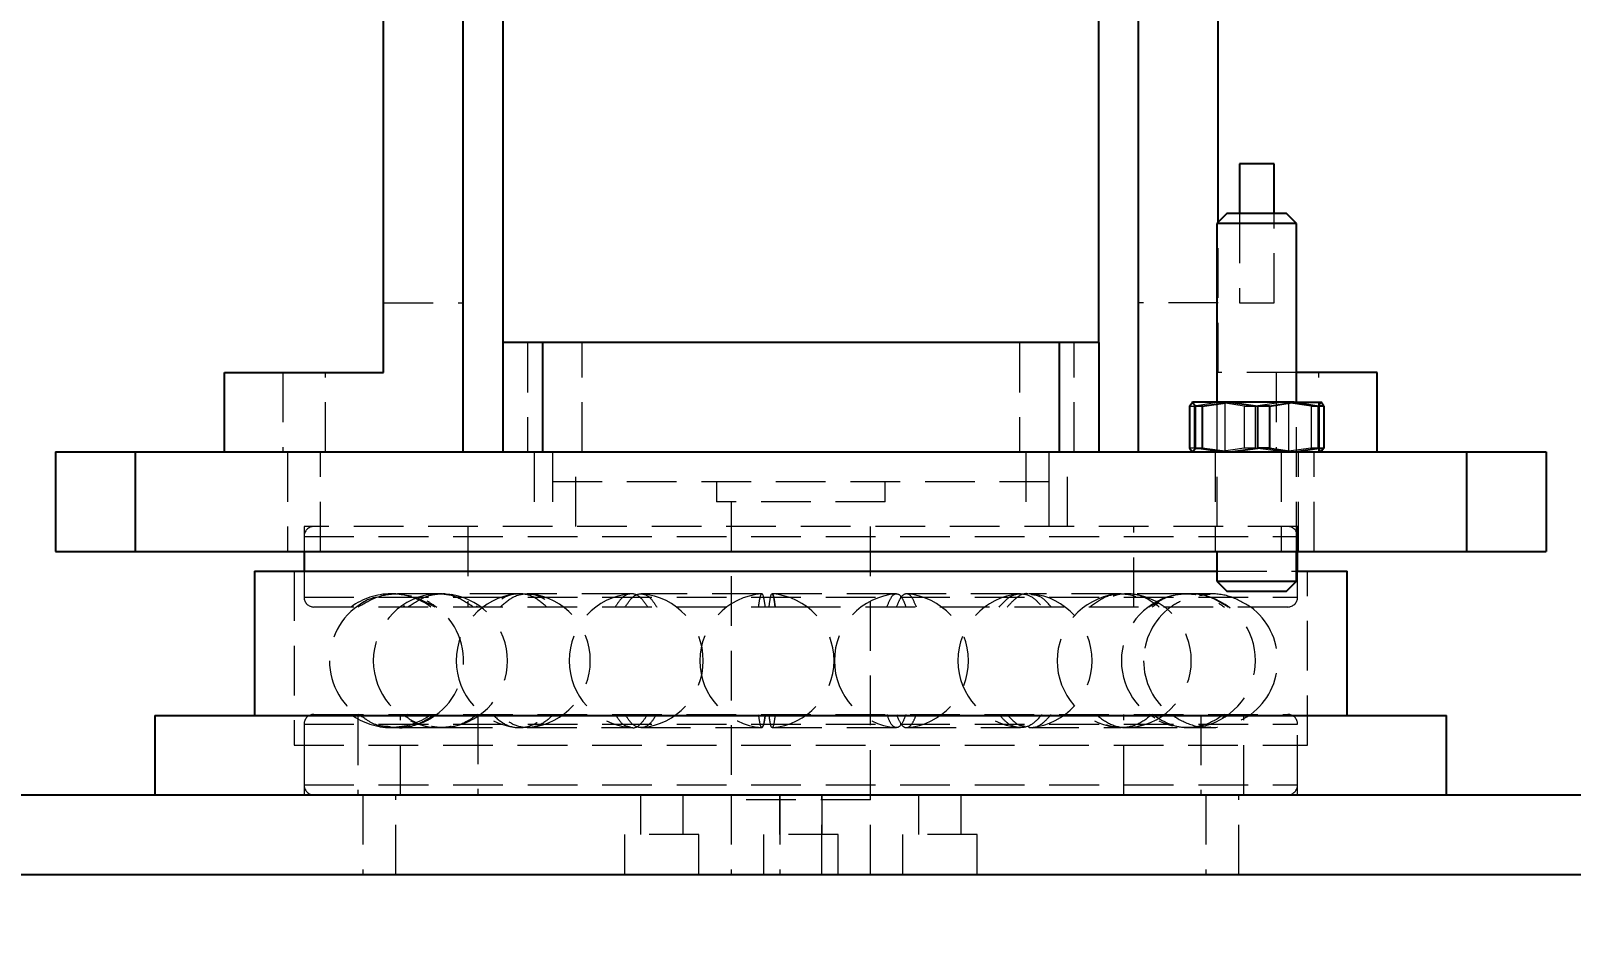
# Model space of a CAD drawing. Header units: millimetres. Extents: x -449 to 2916, y -1257 to 1632.
# Drawn here: x 2167.9 to 2323, y 687.5 to 779.7 of the extents above; entities that cross this region are included whole.
import ezdxf

# ---------------------------------------------------------------- set-up
doc = ezdxf.new("R2010")
doc.units = ezdxf.units.MM
doc.header["$PDSIZE"] = -1
doc.linetypes.add('HIDDEN', pattern=[0.075, 0.05, -0.025])
doc.layers.add('细线层', color=252, linetype='Continuous', lineweight=13)
doc.styles.add('wf', font='')
doc.styles.get('wf').set_extended_font_data('Microsoft YaHei')
doc.dimstyles.new('wf8', dxfattribs={"dimscale": 8, "dimtxt": 4, "dimasz": 3.2, "dimexe": 2, "dimexo": 1, "dimgap": 0.8, "dimtad": 1, "dimdec": 1, "dimdsep": 46, "dimtxsty": 'wf', "dimcen": 0, "dimclrd": 6, "dimclre": 6, "dimadec": 0, "dimazin": 0, "dimtm": 1e-09, "dimtfac": 0.7, "dimtdec": 1, "dimtmove": 0, "dimatfit": 3, "dimfxl": 0, "dimtolj": 1, "dimlwd": 13, "dimlwe": 13, "dimarcsym": 0})

# ---------------------------------------------------------------- blocks, each defined once
blk = doc.blocks.new('*D349')
at = {"color": 6, "lineweight": 13}
for p, q in [((2037.43, 841.12), (2037.43, 623.91)), ((2453.43, 841.12), (2453.43, 623.91)), ((2063.03, 639.91), (2427.83, 639.91))]:
    blk.add_line(p, q, dxfattribs=at)
at = {"color": 6}
for points in [[(2063.03, 644.17), (2063.03, 635.64), (2037.43, 639.91)], [(2427.83, 635.64), (2427.83, 644.17), (2453.43, 639.91)]]:
    blk.add_solid(points, dxfattribs=at)
at = {"layer": 'Defpoints', "color": 0}
for p in [(2037.43, 849.12), (2453.43, 849.12), (2453.43, 639.91)]:
    blk.add_point(p, dxfattribs=at)
at = {"color": 0, "insert": (2245.43, 662.93), "char_height": 32, "attachment_point": 5, "style": 'wf'}
blk.add_mtext('\\A1;416', dxfattribs=at)

msp = doc.modelspace()

# ---------------------------------------------------------------- linework, layer by layer
for p, q in [((2215.434, 804.32), (2215.434, 748.32)), ((2275.434, 748.32), (2275.434, 804.32)), ((2203.434, 745.32), (2203.434, 790.196)), ((2211.434, 737.32), (2211.434, 790.196)), ((2279.434, 737.32), (2279.434, 790.196)), ((2287.434, 760.434), (2287.434, 790.196)), ((2289.57, 766.32), (2289.57, 761.32)), ((2293.07, 766.32), (2289.57, 766.32)), ((2293.07, 761.32), (2293.07, 766.32)), ((2288.32, 761.32), (2287.32, 760.32)), ((2294.32, 761.32), (2288.32, 761.32)), ((2295.32, 760.32), (2294.32, 761.32)), ((2287.32, 760.32), (2287.32, 742.32)), ((2291.707, 760.32), (2287.32, 760.32)), ((2295.32, 760.32), (2291.707, 760.32)), ((2295.32, 742.32), (2295.32, 760.32)), ((2215.434, 748.32), (2215.434, 737.32)), ((2219.434, 748.32), (2215.434, 748.32)), ((2219.434, 748.32), (2219.434, 737.32)), ((2245.434, 748.32), (2219.434, 748.32)), ((2271.434, 748.32), (2245.434, 748.32)), ((2271.434, 748.32), (2271.434, 737.32)), ((2275.434, 748.32), (2271.434, 748.32)), ((2275.434, 748.32), (2275.434, 737.32)), ((2187.434, 737.32), (2187.434, 745.32)), ((2187.434, 745.32), (2203.434, 745.32)), ((2303.434, 745.32), (2295.32, 745.32)), ((2303.434, 737.32), (2303.434, 745.32)), ((2284.553, 741.921), (2284.85, 742.32)), ((2284.553, 741.921), (2284.553, 737.718)), ((2284.82, 742.32), (2284.789, 742.302)), ((2284.85, 742.32), (2285.148, 741.921)), ((2288.63, 742.32), (2284.85, 742.32)), ((2285.832, 741.921), (2285.148, 741.921)), ((2285.148, 737.718), (2285.148, 741.921)), ((2285.832, 741.921), (2288.63, 742.32)), ((2285.832, 741.921), (2285.832, 737.718)), ((2288.63, 742.32), (2291.428, 741.921)), ((2295.1, 742.32), (2288.63, 742.32)), ((2291.428, 737.718), (2291.428, 741.921)), ((2292.599, 741.921), (2291.428, 741.921)), ((2292.599, 741.921), (2295.1, 742.32)), ((2292.599, 741.921), (2292.599, 737.718)), ((2295.1, 742.32), (2297.6, 741.921)), ((2295.1, 742.32), (2297.816, 742.32)), ((2297.6, 737.718), (2297.6, 741.921)), ((2298.087, 741.921), (2297.6, 741.921)), ((2298.087, 741.921), (2297.789, 742.32)), ((2297.851, 742.302), (2297.82, 742.32)), ((2298.087, 741.921), (2298.087, 737.718)), ((2170.434, 737.32), (2170.434, 727.32)), ((2170.434, 737.32), (2178.434, 737.32)), ((2178.434, 737.32), (2178.434, 727.32)), ((2178.434, 737.32), (2312.434, 737.32)), ((2284.553, 737.718), (2284.79, 737.401)), ((2284.789, 737.337), (2284.82, 737.32)), ((2284.85, 737.32), (2285.148, 737.718)), ((2285.148, 737.718), (2285.832, 737.718)), ((2285.832, 737.718), (2288.63, 737.32)), ((2288.63, 737.32), (2291.428, 737.718)), ((2292.599, 737.718), (2291.428, 737.718)), ((2292.599, 737.718), (2295.1, 737.32)), ((2295.1, 737.32), (2297.6, 737.718)), ((2297.6, 737.718), (2298.087, 737.718)), ((2297.82, 737.32), (2297.851, 737.337)), ((2298.087, 737.718), (2297.849, 737.4)), ((2312.434, 737.32), (2312.434, 727.32)), ((2312.434, 737.32), (2320.434, 737.32)), ((2320.434, 737.32), (2320.434, 727.32)), ((2170.434, 727.32), (2178.434, 727.32)), ((2178.434, 727.32), (2312.434, 727.32)), ((2195.434, 727.32), (2195.434, 725.32)), ((2287.32, 727.32), (2287.32, 724.32)), ((2295.32, 724.32), (2295.32, 727.32)), ((2295.434, 725.32), (2295.434, 727.32)), ((2312.434, 727.32), (2320.434, 727.32)), ((2190.434, 725.32), (2190.434, 710.82)), ((2190.434, 725.32), (2287.32, 725.32)), ((2287.32, 724.32), (2288.32, 723.32)), ((2287.32, 724.32), (2291.707, 724.32)), ((2291.707, 724.32), (2295.32, 724.32)), ((2294.32, 723.32), (2295.32, 724.32)), ((2295.32, 725.32), (2300.434, 725.32)), ((2300.434, 710.82), (2300.434, 725.32)), ((2288.32, 723.32), (2291.61, 723.32)), ((2291.61, 723.32), (2294.32, 723.32)), ((2180.434, 710.82), (2180.434, 702.82)), ((2180.434, 710.82), (2310.434, 710.82)), ((2310.434, 702.82), (2310.434, 710.82)), ((2150.434, 702.82), (2340.434, 702.82)), ((2150.434, 694.82), (2340.434, 694.82))]:
    msp.add_line(p, q)
at = {"layer": '细线层', "color": 252, "linetype": 'HIDDEN', "lineweight": 0, "ltscale": 100}
for p, q in [((2289.57, 761.32), (2289.57, 752.32)), ((2293.07, 752.32), (2293.07, 761.32)), ((2287.434, 745.32), (2287.434, 760.434)), ((2203.434, 752.32), (2211.434, 752.32)), ((2287.434, 752.32), (2279.434, 752.32)), ((2289.57, 752.32), (2293.07, 752.32)), ((2217.935, 748.32), (2217.935, 737.32)), ((2223.435, 737.32), (2223.435, 748.32)), ((2267.432, 748.32), (2267.432, 737.32)), ((2272.932, 737.32), (2272.932, 748.32)), ((2193.284, 745.32), (2193.284, 737.32)), ((2197.584, 737.32), (2197.584, 745.32)), ((2295.32, 745.32), (2287.434, 745.32)), ((2293.284, 745.32), (2293.284, 737.32)), ((2297.584, 737.32), (2297.584, 745.32)), ((2284.553, 741.921), (2285.04, 741.921)), ((2287.54, 742.32), (2285.04, 741.921)), ((2285.04, 737.718), (2285.04, 741.921)), ((2287.32, 742.32), (2287.32, 727.32)), ((2290.04, 741.921), (2287.54, 742.32)), ((2288.101, 742.32), (2288.101, 737.32)), ((2290.04, 741.921), (2291.211, 741.921)), ((2290.04, 741.921), (2290.04, 737.718)), ((2294.009, 742.32), (2291.211, 741.921)), ((2291.211, 737.718), (2291.211, 741.921)), ((2296.807, 741.921), (2294.009, 742.32)), ((2294.539, 737.32), (2294.539, 742.32)), ((2295.32, 727.32), (2295.32, 742.32)), ((2296.807, 741.921), (2297.492, 741.921)), ((2296.807, 741.921), (2296.807, 737.718)), ((2297.789, 742.32), (2297.492, 741.921)), ((2297.492, 737.718), (2297.492, 741.921)), ((2178.434, 737.32), (2178.434, 727.32)), ((2193.784, 737.32), (2193.784, 727.32)), ((2197.084, 727.32), (2197.084, 737.32)), ((2218.584, 737.32), (2218.584, 729.82)), ((2220.434, 737.32), (2220.434, 734.32)), ((2220.434, 737.32), (2220.434, 729.82)), ((2222.784, 729.82), (2222.784, 737.32)), ((2268.084, 737.32), (2268.084, 729.82)), ((2270.434, 734.32), (2270.434, 737.32)), ((2270.434, 729.82), (2270.434, 737.32)), ((2272.284, 729.82), (2272.284, 737.32)), ((2285.04, 737.718), (2284.553, 737.718)), ((2287.54, 737.32), (2285.04, 737.718)), ((2287.12, 737.32), (2287.12, 727.32)), ((2290.04, 737.718), (2287.54, 737.32)), ((2291.211, 737.718), (2290.04, 737.718)), ((2294.009, 737.32), (2291.211, 737.718)), ((2293.784, 737.32), (2293.784, 727.32)), ((2296.807, 737.718), (2294.009, 737.32)), ((2295.52, 727.32), (2295.52, 737.32)), ((2297.492, 737.718), (2296.807, 737.718)), ((2297.084, 727.32), (2297.084, 737.32)), ((2297.789, 737.32), (2297.492, 737.718)), ((2312.434, 737.32), (2312.434, 727.32)), ((2270.434, 734.32), (2220.434, 734.32)), ((2236.934, 734.32), (2236.934, 732.32)), ((2253.934, 732.32), (2253.934, 734.32)), ((2253.934, 732.32), (2236.934, 732.32)), ((2238.434, 732.32), (2238.434, 702.32)), ((2252.434, 702.32), (2252.434, 732.32)), ((2295.434, 729.82), (2195.434, 729.82)), ((2195.434, 729.82), (2195.434, 727.32)), ((2195.434, 728.82), (2195.434, 727.32)), ((2195.445, 728.82), (2295.423, 728.82)), ((2211.934, 729.82), (2211.934, 721.72)), ((2278.934, 721.72), (2278.934, 729.82)), ((2295.434, 727.32), (2295.434, 729.82)), ((2295.434, 727.32), (2295.434, 728.82)), ((2194.434, 725.32), (2194.434, 707.82)), ((2195.434, 725.32), (2195.434, 722.72)), ((2287.32, 725.32), (2295.32, 725.32)), ((2295.434, 722.72), (2295.434, 725.32)), ((2296.434, 707.82), (2296.434, 725.32)), ((2195.445, 722.72), (2295.423, 722.72)), ((2204.663, 723.05), (2204.184, 723.05)), ((2206.244, 722.799), (2204.775, 722.999)), ((2208.91, 723.05), (2204.835, 723.05)), ((2208.63, 721.72), (2206.738, 722.695)), ((2217.117, 723.05), (2209.404, 723.05)), ((2210.238, 722.886), (2209.525, 722.995)), ((2228.392, 723.05), (2217.881, 723.05)), ((2218.202, 722.95), (2217.992, 722.991)), ((2241.509, 723.05), (2229.345, 723.05)), ((2255.051, 723.05), (2242.549, 723.05)), ((2267.557, 723.05), (2256.06, 723.05)), ((2277.665, 723.05), (2268.426, 723.05)), ((2284.278, 723.05), (2278.303, 723.05)), ((2286.68, 723.05), (2284.616, 723.05)), ((2285.566, 722.864), (2286.641, 723.008)), ((2245.434, 721.72), (2196.434, 721.72)), ((2294.434, 721.72), (2245.434, 721.72)), ((2196.434, 710.92), (2294.434, 710.92)), ((2200.857, 710.82), (2200.857, 702.82)), ((2205.157, 702.82), (2205.157, 710.82)), ((2212.934, 710.92), (2212.934, 702.82)), ((2277.934, 702.82), (2277.934, 710.92)), ((2285.71, 710.82), (2285.71, 702.82)), ((2290.01, 702.82), (2290.01, 710.82)), ((2195.434, 709.92), (2195.434, 703.82)), ((2195.445, 709.92), (2295.423, 709.92)), ((2204.184, 709.59), (2204.663, 709.59)), ((2205.765, 709.775), (2204.756, 709.638)), ((2204.835, 709.59), (2208.909, 709.59)), ((2209.404, 709.59), (2217.117, 709.59)), ((2217.88, 709.59), (2228.393, 709.59)), ((2229.344, 709.59), (2241.511, 709.59)), ((2242.549, 709.59), (2255.051, 709.59)), ((2256.061, 709.59), (2267.556, 709.59)), ((2267.376, 709.671), (2267.472, 709.647)), ((2268.426, 709.59), (2277.665, 709.59)), ((2277.147, 709.714), (2277.54, 709.647)), ((2278.302, 709.59), (2284.278, 709.59)), ((2284.615, 709.59), (2286.68, 709.59)), ((2295.434, 703.82), (2295.434, 709.92)), ((2194.434, 707.82), (2296.434, 707.82)), ((2195.434, 707.82), (2195.434, 702.82)), ((2295.434, 702.82), (2295.434, 707.82)), ((2195.445, 703.82), (2295.423, 703.82)), ((2201.357, 702.82), (2201.357, 694.82)), ((2204.657, 694.82), (2204.657, 702.82)), ((2229.284, 702.82), (2229.284, 698.82)), ((2233.584, 698.82), (2233.584, 702.82)), ((2238.434, 702.82), (2238.434, 694.82)), ((2252.434, 702.32), (2238.434, 702.32)), ((2243.284, 702.82), (2243.284, 698.82)), ((2243.334, 702.82), (2243.334, 694.82)), ((2247.534, 694.82), (2247.534, 702.82)), ((2247.584, 698.82), (2247.584, 702.82)), ((2252.434, 694.82), (2252.434, 702.82)), ((2257.284, 702.82), (2257.284, 698.82)), ((2261.584, 698.82), (2261.584, 702.82)), ((2286.21, 702.82), (2286.21, 694.82)), ((2289.51, 694.82), (2289.51, 702.82)), ((2235.184, 698.82), (2227.684, 698.82)), ((2227.684, 698.82), (2227.684, 694.82)), ((2235.184, 694.82), (2235.184, 698.82)), ((2249.184, 698.82), (2241.684, 698.82)), ((2241.684, 698.82), (2241.684, 694.82)), ((2249.184, 694.82), (2249.184, 698.82)), ((2263.184, 698.82), (2255.684, 698.82)), ((2255.684, 698.82), (2255.684, 694.82)), ((2263.184, 694.82), (2263.184, 698.82))]:
    msp.add_line(p, q, dxfattribs=at)
for centre, radius, start, end in [((2196.434, 728.82), 1, 90, 180), ((2294.434, 728.82), 1, 0, 90), ((2196.434, 722.72), 1, 180, 270), ((2204.184, 716.32), 6.73, 90, 126.64227), ((2209.155, 716.32), 6.75, 99.60643, 180), ((2204.184, 716.32), 6.73, 53.35773, 90), ((2209.155, 716.32), 6.75, 279.30262, 80.56747), ((2217.496, 716.32), 6.75, 96.12417, 180), ((2217.496, 716.32), 6.75, 276.10017, 83.86167), ((2228.864, 716.32), 6.75, 94.83367, 180), ((2228.864, 716.32), 6.75, 274.90166, 85.11382), ((2242.027, 716.32), 6.75, 94.4156, 180), ((2242.027, 716.32), 6.75, 274.48291, 85.56617), ((2255.56, 716.32), 6.75, 94.49898, 180), ((2255.56, 716.32), 6.75, 274.55196, 85.38349), ((2267.995, 716.32), 6.75, 95.11159, 180), ((2267.995, 716.32), 6.75, 275.32829, 84.61358), ((2277.986, 716.32), 6.75, 97.4375, 180), ((2284.449, 716.32), 6.75, 103.10104, 180), ((2277.986, 716.32), 6.75, 277.35688, 82.6178), ((2284.449, 716.32), 6.75, 284.09468, 75.93567), ((2294.434, 722.72), 1, 270, 0), ((2204.746, 716.32), 6.75, 117.01649, 180), ((2204.746, 716.32), 6.75, 293.17671, 62.81686), ((2286.684, 716.32), 6.75, 126.8699, 180), ((2286.684, 716.32), 6.75, 306.8699, 53.1301), ((2204.746, 716.32), 6.75, 180, 241.454), ((2209.155, 716.32), 6.75, 180, 260.47567), ((2217.496, 716.32), 6.75, 180, 263.85821), ((2228.864, 716.32), 6.75, 180, 265.09118), ((2242.027, 716.32), 6.75, 180, 265.53134), ((2255.56, 716.32), 6.75, 180, 265.48781), ((2267.995, 716.32), 6.75, 180, 264.67607), ((2277.986, 716.32), 6.75, 180, 262.70532), ((2284.449, 716.32), 6.75, 180, 256.30514), ((2286.684, 716.32), 6.75, 180, 233.1301), ((2196.434, 709.92), 1, 90, 180), ((2204.184, 716.32), 6.73, 233.35773, 270), ((2204.184, 716.32), 6.73, 270, 306.64227), ((2294.434, 709.92), 1, 0, 90), ((2196.434, 703.82), 1, 180, 270), ((2294.434, 703.82), 1, 270, 0)]:
    msp.add_arc(centre, radius, start, end, dxfattribs=at)
for points, knots in [([(2202.771, 722.698), (2202.594, 722.667), (2201.832, 722.535), (2201.19, 722.074), (2200.698, 721.72)], [0, 0, 0, 0, 0.2328822, 1, 1, 1, 1]), ([(2200.877, 721.72), (2201.52, 722.112), (2202.805, 722.897), (2205.073, 723.161), (2207.158, 722.763), (2208.291, 722.04), (2208.793, 721.72)], [0, 0, 0, 0, 0.2636303, 0.5272992, 0.7909708, 1, 1, 1, 1]), ([(2212.456, 721.72), (2211.881, 722.112), (2210.73, 722.897), (2208.698, 723.161), (2206.831, 722.763), (2205.816, 722.04), (2205.367, 721.72)], [0, 0, 0, 0, 0.2636316, 0.5273017, 0.790974, 1, 1, 1, 1]), ([(2205.885, 721.72), (2206.456, 722.112), (2207.599, 722.897), (2209.617, 723.161), (2211.471, 722.763), (2212.48, 722.04), (2212.926, 721.72)], [0, 0, 0, 0, 0.2636305, 0.5272992, 0.7909705, 1, 1, 1, 1]), ([(2219.855, 721.72), (2219.411, 722.112), (2218.521, 722.897), (2216.951, 723.161), (2215.509, 722.763), (2214.724, 722.04), (2214.378, 721.72)], [0, 0, 0, 0, 0.2636316, 0.5273021, 0.7909739, 1, 1, 1, 1]), ([(2215.178, 721.72), (2215.617, 722.112), (2216.494, 722.897), (2218.043, 723.161), (2219.465, 722.763), (2220.239, 722.04), (2220.581, 721.72)], [0, 0, 0, 0, 0.2636304, 0.5272991, 0.7909706, 1, 1, 1, 1]), ([(2230.027, 721.72), (2229.761, 722.112), (2229.229, 722.897), (2228.291, 723.161), (2227.429, 722.763), (2226.961, 722.04), (2226.754, 721.72)], [0, 0, 0, 0, 0.2636316, 0.5273021, 0.790974, 1, 1, 1, 1]), ([(2227.75, 721.72), (2228.008, 722.112), (2228.525, 722.897), (2229.436, 723.161), (2230.274, 722.763), (2230.729, 722.04), (2230.93, 721.72)], [0, 0, 0, 0, 0.2636305, 0.5272993, 0.7909706, 1, 1, 1, 1]), ([(2241.868, 721.72), (2241.81, 722.112), (2241.693, 722.897), (2241.489, 723.161), (2241.301, 722.763), (2241.199, 722.04), (2241.154, 721.72)], [0, 0, 0, 0, 0.2636319, 0.527302, 0.7909738, 1, 1, 1, 1]), ([(2242.238, 721.72), (2242.288, 722.112), (2242.388, 722.897), (2242.564, 723.161), (2242.725, 722.763), (2242.812, 722.04), (2242.851, 721.72)], [0, 0, 0, 0, 0.2636305, 0.527299, 0.7909707, 1, 1, 1, 1]), ([(2242.851, 721.72), (2242.801, 722.126), (2242.709, 722.886), (2242.6, 722.968), (2242.549, 723.007)], [0, 0, 0, 0, 0.5342899, 1, 1, 1, 1]), ([(2254.095, 721.72), (2254.251, 722.112), (2254.563, 722.897), (2255.114, 723.161), (2255.62, 722.763), (2255.896, 722.04), (2256.018, 721.72)], [0, 0, 0, 0, 0.2636319, 0.5273022, 0.7909742, 1, 1, 1, 1]), ([(2257.072, 721.72), (2256.909, 722.112), (2256.581, 722.897), (2256.002, 723.161), (2255.469, 722.763), (2255.18, 722.04), (2255.051, 721.72)], [0, 0, 0, 0, 0.2636304, 0.5272991, 0.7909707, 1, 1, 1, 1]), ([(2265.384, 721.72), (2265.737, 722.112), (2266.443, 722.897), (2267.69, 723.161), (2268.836, 722.763), (2269.459, 722.04), (2269.735, 721.72)], [0, 0, 0, 0, 0.2636316, 0.5273019, 0.7909742, 1, 1, 1, 1]), ([(2268.344, 723.034), (2268.328, 723.038), (2267.901, 723.146), (2267.124, 722.724), (2266.49, 722.027), (2266.21, 721.72)], [0, 0, 0, 0, 0.0203731, 0.5668063, 1, 1, 1, 1]), ([(2270.646, 721.72), (2270.287, 722.131), (2269.664, 722.845), (2268.932, 722.93), (2268.622, 722.967)], [0, 0, 0, 0, 0.5753946, 1, 1, 1, 1]), ([(2274.511, 721.72), (2275.022, 722.112), (2276.046, 722.897), (2277.854, 723.161), (2279.515, 722.763), (2280.419, 722.04), (2280.819, 721.72)], [0, 0, 0, 0, 0.2636317, 0.5273019, 0.790974, 1, 1, 1, 1]), ([(2281.487, 721.72), (2280.97, 722.112), (2279.936, 722.897), (2278.111, 723.161), (2276.433, 722.763), (2275.52, 722.04), (2275.116, 721.72)], [0, 0, 0, 0, 0.2636303, 0.527299, 0.7909706, 1, 1, 1, 1]), ([(2277.539, 723.035), (2277.519, 723.039), (2277.386, 723.066), (2277.256, 723.008), (2277.146, 722.958)], [0, 0, 0, 0, 0.1521874, 1, 1, 1, 1]), ([(2280.486, 721.72), (2281.102, 722.112), (2282.332, 722.897), (2284.505, 723.161), (2286.502, 722.763), (2287.588, 722.04), (2288.068, 721.72)], [0, 0, 0, 0, 0.2636315, 0.5273019, 0.7909738, 1, 1, 1, 1]), ([(2288.421, 721.72), (2287.803, 722.112), (2286.567, 722.897), (2284.385, 723.161), (2282.38, 722.763), (2281.289, 722.04), (2280.807, 721.72)], [0, 0, 0, 0, 0.2636304, 0.5272992, 0.7909706, 1, 1, 1, 1]), ([(2290.697, 721.72), (2290.045, 722.112), (2288.741, 722.897), (2286.439, 723.161), (2284.323, 722.763), (2283.173, 722.04), (2282.664, 721.72)], [0, 0, 0, 0, 0.2636301, 0.5272991, 0.7909703, 1, 1, 1, 1]), ([(2208.793, 710.92), (2208.15, 710.527), (2206.865, 709.742), (2204.597, 709.479), (2202.512, 709.876), (2201.379, 710.6), (2200.877, 710.92)], [0, 0, 0, 0, 0.2636314, 0.5273019, 0.7909737, 1, 1, 1, 1]), ([(2201.569, 710.471), (2201.931, 710.246), (2202.694, 709.775), (2203.587, 709.731), (2204.056, 709.708)], [0, 0, 0, 0, 0.4756637, 1, 1, 1, 1]), ([(2204.765, 709.612), (2204.809, 709.605), (2205.59, 709.492), (2206.997, 709.914), (2208.129, 710.611), (2208.63, 710.92)], [0, 0, 0, 0, 0.0323353, 0.5720959, 1, 1, 1, 1]), ([(2205.367, 710.92), (2205.942, 710.527), (2207.093, 709.742), (2209.124, 709.479), (2210.991, 709.876), (2212.007, 710.6), (2212.456, 710.92)], [0, 0, 0, 0, 0.2636303, 0.5272993, 0.7909702, 1, 1, 1, 1]), ([(2212.926, 710.92), (2212.354, 710.527), (2211.211, 709.742), (2209.194, 709.479), (2207.339, 709.876), (2206.331, 710.6), (2205.885, 710.92)], [0, 0, 0, 0, 0.2636318, 0.5273021, 0.7909742, 1, 1, 1, 1]), ([(2214.378, 710.92), (2214.822, 710.527), (2215.711, 709.742), (2217.281, 709.479), (2218.724, 709.876), (2219.508, 710.6), (2219.855, 710.92)], [0, 0, 0, 0, 0.2636302, 0.5272992, 0.7909703, 1, 1, 1, 1]), ([(2220.581, 710.92), (2220.143, 710.527), (2219.266, 709.742), (2217.718, 709.479), (2216.294, 709.876), (2215.52, 710.6), (2215.178, 710.92)], [0, 0, 0, 0, 0.2636317, 0.5273021, 0.7909739, 1, 1, 1, 1]), ([(2226.754, 710.92), (2227.018, 710.511), (2227.492, 709.778), (2228.048, 709.694), (2228.294, 709.657)], [0, 0, 0, 0, 0.5588591, 1, 1, 1, 1]), ([(2230.93, 710.92), (2230.672, 710.527), (2230.156, 709.742), (2229.245, 709.479), (2228.407, 709.876), (2227.951, 710.6), (2227.75, 710.92)], [0, 0, 0, 0, 0.2636319, 0.5273021, 0.7909738, 1, 1, 1, 1]), ([(2228.438, 709.61), (2228.454, 709.604), (2228.774, 709.493), (2229.352, 709.915), (2229.82, 710.612), (2230.027, 710.92)], [0, 0, 0, 0, 0.0282835, 0.5703041, 1, 1, 1, 1]), ([(2241.154, 710.92), (2241.212, 710.527), (2241.327, 709.742), (2241.532, 709.479), (2241.72, 709.876), (2241.822, 710.6), (2241.868, 710.92)], [0, 0, 0, 0, 0.2636302, 0.5272993, 0.7909702, 1, 1, 1, 1]), ([(2241.868, 710.92), (2241.81, 710.514), (2241.7, 709.746), (2241.571, 709.664), (2241.51, 709.626)], [0, 0, 0, 0, 0.5278146, 1, 1, 1, 1]), ([(2242.851, 710.92), (2242.801, 710.527), (2242.702, 709.742), (2242.527, 709.479), (2242.365, 709.876), (2242.277, 710.6), (2242.238, 710.92)], [0, 0, 0, 0, 0.2636317, 0.5273019, 0.7909738, 1, 1, 1, 1]), ([(2256.018, 710.92), (2255.862, 710.527), (2255.549, 709.742), (2254.998, 709.479), (2254.492, 709.876), (2254.217, 710.6), (2254.095, 710.92)], [0, 0, 0, 0, 0.2636301, 0.5272992, 0.7909703, 1, 1, 1, 1]), ([(2255.051, 710.92), (2255.216, 710.527), (2255.544, 709.742), (2256.123, 709.479), (2256.655, 709.876), (2256.945, 710.6), (2257.072, 710.92)], [0, 0, 0, 0, 0.2636318, 0.5273021, 0.790974, 1, 1, 1, 1]), ([(2269.735, 710.92), (2269.382, 710.527), (2268.675, 709.742), (2267.428, 709.479), (2266.282, 709.876), (2265.659, 710.6), (2265.384, 710.92)], [0, 0, 0, 0, 0.26363004, 0.52729924, 0.7909702, 1, 1, 1, 1]), ([(2266.21, 710.92), (2266.567, 710.501), (2267.125, 709.847), (2267.781, 709.758), (2268.016, 709.726)], [0, 0, 0, 0, 0.6404812, 1, 1, 1, 1]), ([(2268.356, 709.643), (2268.424, 709.624), (2268.903, 709.489), (2269.732, 709.908), (2270.366, 710.609), (2270.646, 710.92)], [0, 0, 0, 0, 0.0837217, 0.5948238, 1, 1, 1, 1]), ([(2280.819, 710.92), (2280.307, 710.527), (2279.282, 709.742), (2277.474, 709.479), (2275.813, 709.876), (2274.91, 710.6), (2274.511, 710.92)], [0, 0, 0, 0, 0.2636303, 0.5272992, 0.7909702, 1, 1, 1, 1]), ([(2275.116, 710.92), (2275.634, 710.527), (2276.668, 709.742), (2278.494, 709.479), (2280.171, 709.876), (2281.083, 710.6), (2281.487, 710.92)], [0, 0, 0, 0, 0.2636317, 0.5273021, 0.7909741, 1, 1, 1, 1]), ([(2288.068, 710.92), (2287.453, 710.527), (2286.222, 709.742), (2284.049, 709.479), (2282.052, 709.876), (2280.967, 710.6), (2280.486, 710.92)], [0, 0, 0, 0, 0.26363041, 0.52729906, 0.79097021, 1, 1, 1, 1]), ([(2280.807, 710.92), (2281.425, 710.527), (2282.661, 709.742), (2284.843, 709.479), (2286.848, 709.876), (2287.939, 710.6), (2288.421, 710.92)], [0, 0, 0, 0, 0.2636319, 0.5273021, 0.7909741, 1, 1, 1, 1]), ([(2282.664, 710.92), (2283.316, 710.527), (2284.62, 709.742), (2286.922, 709.479), (2289.038, 709.876), (2290.188, 710.6), (2290.697, 710.92)], [0, 0, 0, 0, 0.2636319, 0.5273019, 0.7909743, 1, 1, 1, 1]), ([(2209.52, 709.608), (2209.551, 709.603), (2209.791, 709.56), (2210.028, 709.656), (2210.234, 709.74)], [0, 0, 0, 0, 0.1291903, 1, 1, 1, 1]), ([(2217.997, 709.602), (2218.011, 709.599), (2218.08, 709.582), (2218.147, 709.616), (2218.2, 709.643)], [0, 0, 0, 0, 0.2040272, 1, 1, 1, 1]), ([(2286.661, 709.623), (2286.589, 709.611), (2286.22, 709.549), (2285.857, 709.675), (2285.566, 709.775)], [0, 0, 0, 0, 0.1965574, 1, 1, 1, 1])]:
    msp.add_open_spline(points, degree=3, knots=knots, dxfattribs=at)

# ---------------------------------------------------------------- dimensions: what is measured, and where the dimension line sits
dim = msp.add_linear_dim(base=(2453.434, 639.906), p1=(2037.434, 849.12), p2=(2453.434, 849.12), dimstyle='wf8', override={"dimtxsty": 'wf'})
dim.commit()
dim.dimension.update_dxf_attribs({"geometry": '*D349', "text_midpoint": (2245.434, 662.926)})

doc.saveas('drawing.dxf')
